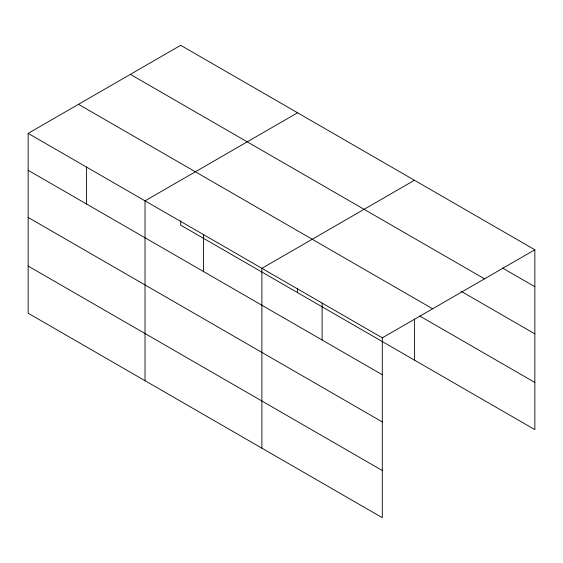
<?xml version="1.0" encoding="UTF-8"?>
<svg xmlns="http://www.w3.org/2000/svg" width="563" height="563" viewBox="0 0 563 563"><rect width="100%" height="100%" fill="white"/><g stroke="black" fill="none" stroke-linecap="round" stroke-linejoin="round"><path stroke-width="0.84" d="M382.305 421.933L382.305 337.842L28.15 133.375L28.15 313.225L382.305 517.693L382.305 421.933L28.15 217.459M180.695 220.787L180.695 225.158L534.85 429.625L534.85 249.775L180.695 45.307L28.15 133.375M297.567 112.783L145.022 200.85L145.022 380.701M414.438 180.259L261.894 268.326L261.894 448.176M382.305 337.842L534.85 249.775M502.492 268.009L534.85 286.694M130.356 74.365L484.511 278.84M461.097 291.282L534.85 333.859M78.489 104.31L432.644 308.784M419.702 315.977L534.85 382.46M28.15 170.293L382.305 374.761M28.15 266.06L382.305 470.527M414.438 319.052L414.438 360.102M322.099 303.084L322.099 340.003M297.567 288.263L297.567 292.633M203.461 234.588L203.461 271.507M86.589 167.112L86.589 204.031"/></g></svg>
